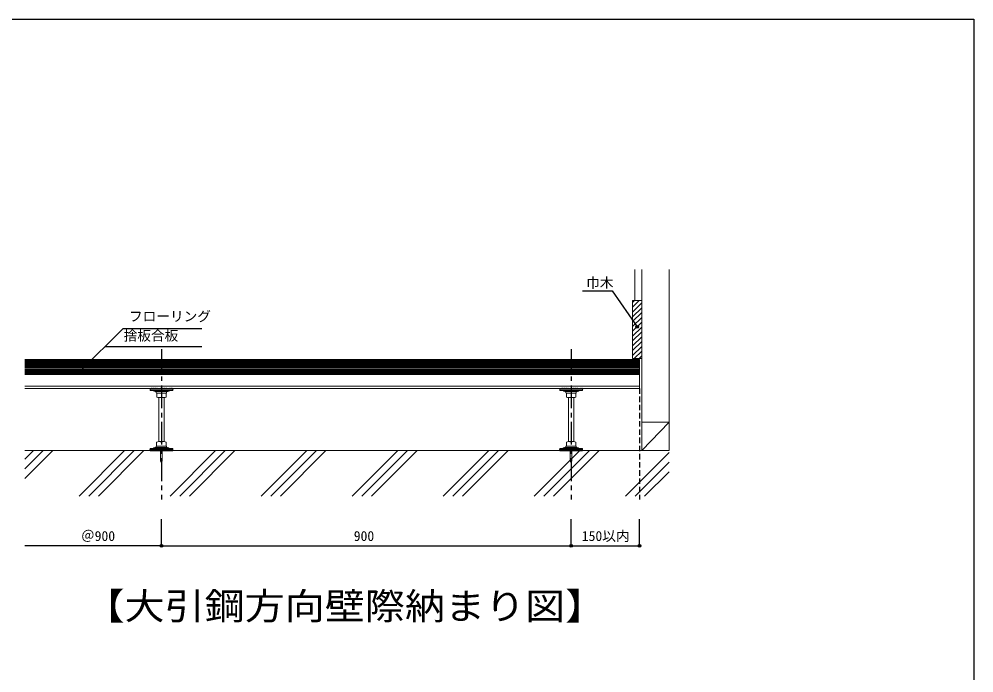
# Model space of a CAD drawing. Units: millimetres, scale not verified. Extents: x -2066 to 2059, y -1474 to 1400.
# Drawn here: x -39 to 2059, y -37 to 1400 of the extents above; entities that cross this region are included whole.
import ezdxf
from ezdxf.enums import TextEntityAlignment as Align

# ---------------------------------------------------------------- set-up
doc = ezdxf.new("R2010")
doc.units = ezdxf.units.MM
doc.header["$LTSCALE"] = 10
doc.header["$PDMODE"] = 32
doc.header["$PDSIZE"] = 6
doc.linetypes.add('CHAIN1', pattern=[8, 5, -1, 1, -1])
doc.linetypes.add('DASHED1', pattern=[1.8, 1.2, -0.6])
for name, color, linetype in [('0-0_中心線', 4, 'CHAIN1'), ('0-2_太線１', 3, 'Continuous'), ('0-4_細線', 4, 'Continuous'), ('0-5_寸法', 4, 'Continuous'), ('0-6_文字', 7, 'Continuous'), ('0-8_隠線', 4, 'DASHED1'), ('F-1_中線', 7, 'Continuous')]:
    doc.layers.add(name, color=color, linetype=linetype)
doc.layers.add('0-1_中線', color=7, linetype='Continuous', lineweight=18)
doc.styles.add('ＭＳ ゴシック', font='')
doc.styles.get('ＭＳ ゴシック').set_extended_font_data('MS Gothic')

msp = doc.modelspace()

# ---------------------------------------------------------------- linework, layer by layer
at = {"layer": '0-0_中心線'}
for p, q in [((273.77, 674.75), (273.77, 344.51)), ((1173.77, 674.75), (1173.77, 344.51))]:
    msp.add_line(p, q, dxfattribs=at)
at = {"layer": '0-1_中線'}
for p, q in [((1313.77, 849.49), (1313.77, 781.39)), ((1328.77, 849.49), (1328.77, 451.76)), ((1388.77, 849.49), (1388.77, 451.76)), ((1308.77, 781.39), (1328.77, 781.39)), ((1308.77, 777.46), (1312.7, 781.39)), ((1308.77, 766.86), (1323.31, 781.39)), ((1308.77, 781.39), (1308.77, 653.76)), ((1323.77, 771.25), (1328.77, 776.25)), ((1308.77, 756.25), (1323.77, 771.25)), ((1308.77, 745.64), (1328.77, 765.64)), ((1308.77, 735.04), (1328.77, 755.04)), ((1308.77, 724.43), (1328.77, 744.43)), ((1308.77, 713.82), (1328.77, 733.82)), ((1308.77, 703.22), (1328.77, 723.22)), ((1308.77, 692.61), (1328.77, 712.61)), ((1308.77, 682), (1328.77, 702)), ((1308.77, 671.4), (1328.77, 691.4)), ((1308.77, 660.79), (1328.77, 680.79)), ((-26.23, 651.76), (1323.77, 651.76)), ((1328.77, 653.76), (1308.77, 653.76)), ((1312.35, 653.76), (1328.77, 670.18)), ((1322.95, 653.76), (1328.77, 659.58)), ((1323.77, 651.76), (1323.77, 588.36)), ((-26.23, 633.76), (1323.77, 633.76)), ((-26.23, 618.76), (1323.77, 618.76)), ((-26.23, 593.36), (1323.77, 593.36)), ((-26.23, 588.36), (1323.77, 588.36)), ((248.84, 584.06), (248.84, 586.36)), ((298.84, 586.36), (248.84, 586.36)), ((298.84, 584.06), (248.84, 584.06)), ((259.84, 581.36), (273.84, 581.36)), ((262.49, 580.86), (262.49, 578.66)), ((262.99, 581.36), (284.69, 581.36)), ((262.99, 578.16), (284.69, 578.16)), ((263.34, 569.09), (263.34, 578.16)), ((267.77, 568.18), (267.77, 471.46)), ((279.09, 568.16), (268.59, 568.16)), ((287.84, 581.36), (273.84, 581.36)), ((273.84, 569.09), (273.84, 578.16)), ((279.77, 568.17), (279.77, 471.44)), ((284.34, 578.16), (284.34, 569.09)), ((285.19, 580.86), (285.19, 578.66)), ((298.84, 586.36), (298.84, 584.06)), ((1148.84, 584.06), (1148.84, 586.36)), ((1198.84, 586.36), (1148.84, 586.36)), ((1198.84, 584.06), (1148.84, 584.06)), ((1159.84, 581.36), (1173.84, 581.36)), ((1162.49, 580.86), (1162.49, 578.66)), ((1162.99, 581.36), (1184.69, 581.36)), ((1162.99, 578.16), (1184.69, 578.16)), ((1163.34, 569.09), (1163.34, 578.16)), ((1167.77, 568.18), (1167.77, 471.46)), ((1179.09, 568.16), (1168.59, 568.16)), ((1187.84, 581.36), (1173.84, 581.36)), ((1173.84, 569.09), (1173.84, 578.16)), ((1179.77, 568.17), (1179.77, 471.44)), ((1184.34, 578.16), (1184.34, 569.09)), ((1185.19, 580.86), (1185.19, 578.66)), ((1198.84, 586.36), (1198.84, 584.06)), ((1328.77, 514.26), (1388.77, 514.26)), ((1328.77, 451.76), (1388.77, 514.26)), ((284.62, 461.46), (262.92, 461.46)), ((263.27, 461.46), (263.27, 470.52)), ((263.77, 461.46), (283.77, 461.46)), ((268.52, 471.46), (279.02, 471.46)), ((284.27, 470.52), (284.27, 461.46)), ((1184.62, 461.46), (1162.92, 461.46)), ((1163.27, 461.46), (1163.27, 470.52)), ((1163.77, 461.46), (1183.77, 461.46)), ((1168.52, 471.46), (1179.02, 471.46)), ((1184.27, 470.52), (1184.27, 461.46)), ((-7.14, 451.76), (-26.23, 432.67)), ((35.29, 451.76), (-26.23, 390.24)), ((14.08, 451.76), (-26.23, 411.46)), ((192.86, 451.76), (92.86, 351.76)), ((214.08, 451.76), (114.08, 351.76)), ((235.29, 451.76), (135.29, 351.76)), ((298.77, 456.06), (248.77, 456.06)), ((248.77, 453.76), (248.77, 456.06)), ((248.77, 453.76), (298.77, 453.76)), ((248.77, 453.76), (298.77, 453.76)), ((259.39, 458.76), (273.39, 458.76)), ((259.39, 458.76), (273.39, 458.76)), ((262.42, 458.76), (262.42, 460.96)), ((269.77, 457.06), (269.77, 456.06)), ((271.92, 455.06), (271.92, 429.06)), ((287.39, 458.76), (273.39, 458.76)), ((287.39, 458.76), (273.39, 458.76)), ((275.62, 455.06), (275.62, 429.06)), ((285.12, 458.76), (285.12, 460.96)), ((392.86, 451.76), (292.86, 351.76)), ((298.77, 453.76), (298.77, 456.06)), ((414.08, 451.76), (314.08, 351.76)), ((435.29, 451.76), (335.29, 351.76)), ((592.86, 451.76), (492.86, 351.76)), ((614.08, 451.76), (514.08, 351.76)), ((635.29, 451.76), (535.29, 351.76)), ((792.86, 451.76), (692.86, 351.76)), ((814.08, 451.76), (714.08, 351.76)), ((835.29, 451.76), (735.29, 351.76)), ((992.86, 451.76), (892.86, 351.76)), ((1014.08, 451.76), (914.08, 351.76)), ((1035.29, 451.76), (935.29, 351.76)), ((1192.86, 451.76), (1092.86, 351.76)), ((1214.08, 451.76), (1114.08, 351.76)), ((1235.29, 451.76), (1135.29, 351.76)), ((1198.77, 456.06), (1148.77, 456.06)), ((1148.77, 453.76), (1148.77, 456.06)), ((1148.77, 453.76), (1198.77, 453.76)), ((1148.77, 453.76), (1198.77, 453.76)), ((1159.39, 458.76), (1173.39, 458.76)), ((1159.39, 458.76), (1173.39, 458.76)), ((1162.42, 458.76), (1162.42, 460.96)), ((1169.77, 457.06), (1169.77, 456.06)), ((1171.92, 455.06), (1171.92, 429.06)), ((1187.39, 458.76), (1173.39, 458.76)), ((1187.39, 458.76), (1173.39, 458.76)), ((1175.62, 455.06), (1175.62, 429.06)), ((1185.12, 458.76), (1185.12, 460.96)), ((1198.77, 453.76), (1198.77, 456.06)), ((1388.77, 447.67), (1292.86, 351.76)), ((273.68, 424.31), (271.92, 429.06)), ((273.87, 424.31), (275.62, 429.06)), ((1173.68, 424.31), (1171.92, 429.06)), ((1173.87, 424.31), (1175.62, 429.06)), ((1388.77, 426.46), (1314.08, 351.76)), ((1388.77, 405.24), (1335.29, 351.76))]:
    msp.add_line(p, q, dxfattribs=at)
for points in [[(-26.23, 451.76), (1328.77, 451.76), (1388.77, 451.76)], [(269.77, 457.06), (277.77, 457.06), (277.77, 456.06), (273.77, 456.06), (269.77, 456.06)], [(1169.77, 457.06), (1177.77, 457.06), (1177.77, 456.06), (1173.77, 456.06), (1169.77, 456.06)]]:
    msp.add_lwpolyline(points, dxfattribs=at)
for centre, radius, start, end in [((259.84, 584.98), 3.62, 194.70476, 270), ((262.99, 580.86), 0.5, 90, 180), ((262.99, 578.66), 0.5, 180, 270), ((268.59, 583.32), 15.16, 249.74384, 290.25616), ((279.09, 583.32), 15.16, 249.74384, 290.25616), ((284.69, 580.86), 0.5, 0, 90), ((284.69, 578.66), 0.5, 270, 0), ((287.84, 584.98), 3.62, 270, 345.29523), ((1159.84, 584.98), 3.62, 194.70476, 270), ((1162.99, 580.86), 0.5, 90, 180), ((1162.99, 578.66), 0.5, 180, 270), ((1168.59, 583.32), 15.16, 249.74384, 290.25616), ((1179.09, 583.32), 15.16, 249.74384, 290.25616), ((1184.69, 580.86), 0.5, 0, 90), ((1184.69, 578.66), 0.5, 270, 0), ((1187.84, 584.98), 3.62, 270, 345.29523), ((262.92, 460.96), 0.5, 90, 180), ((268.52, 456.29), 15.16, 69.74384, 110.25616), ((279.02, 456.29), 15.16, 69.74384, 110.25616), ((284.62, 460.96), 0.5, 0, 90), ((1162.92, 460.96), 0.5, 90, 180), ((1168.52, 456.29), 15.16, 69.74384, 110.25616), ((1179.02, 456.29), 15.16, 69.74384, 110.25616), ((1184.62, 460.96), 0.5, 0, 90), ((259.39, 455.14), 3.62, 90, 165.29524), ((259.39, 455.14), 3.62, 90, 165.29524), ((270.92, 455.06), 1, 0, 90), ((276.62, 455.06), 1, 90, 180), ((287.39, 455.14), 3.62, 14.70477, 90), ((287.39, 455.14), 3.62, 14.70477, 90), ((1159.39, 455.14), 3.62, 90, 165.29524), ((1159.39, 455.14), 3.62, 90, 165.29524), ((1170.92, 455.06), 1, 0, 90), ((1176.62, 455.06), 1, 90, 180), ((1187.39, 455.14), 3.62, 14.70477, 90), ((1187.39, 455.14), 3.62, 14.70477, 90)]:
    msp.add_arc(centre, radius, start, end, dxfattribs=at)
at = {"layer": '0-2_太線１'}
for p, q in [((-26.23, 630.76), (1323.77, 630.76)), ((-26.23, 627.76), (1323.77, 627.76)), ((-26.23, 624.76), (1323.77, 624.76)), ((-26.23, 621.76), (1323.77, 621.76)), ((250.69, 588.36), (248.84, 586.51)), ((249.27, 588.36), (248.84, 587.92)), ((248.84, 588.36), (248.84, 586.36)), ((248.84, 588.36), (298.84, 588.36)), ((252.1, 588.36), (250.1, 586.36)), ((253.52, 588.36), (251.52, 586.36)), ((254.93, 588.36), (252.93, 586.36)), ((256.34, 588.36), (254.34, 586.36)), ((257.76, 588.36), (255.76, 586.36)), ((259.17, 588.36), (257.17, 586.36)), ((260.59, 588.36), (258.59, 586.36)), ((262, 588.36), (260, 586.36)), ((263.41, 588.36), (261.41, 586.36)), ((264.83, 588.36), (262.83, 586.36)), ((266.24, 588.36), (264.24, 586.36)), ((267.66, 588.36), (265.66, 586.36)), ((269.07, 588.36), (267.07, 586.36)), ((270.49, 588.36), (268.49, 586.36)), ((271.9, 588.36), (269.9, 586.36)), ((273.31, 588.36), (271.31, 586.36)), ((274.73, 588.36), (272.73, 586.36)), ((276.14, 588.36), (274.14, 586.36)), ((277.56, 588.36), (275.56, 586.36)), ((278.97, 588.36), (276.97, 586.36)), ((280.39, 588.36), (278.39, 586.36)), ((281.8, 588.36), (279.8, 586.36)), ((283.21, 588.36), (281.21, 586.36)), ((284.63, 588.36), (282.63, 586.36)), ((286.04, 588.36), (284.04, 586.36)), ((287.46, 588.36), (285.46, 586.36)), ((288.87, 588.36), (286.87, 586.36)), ((290.28, 588.36), (288.28, 586.36)), ((291.7, 588.36), (289.7, 586.36)), ((293.11, 588.36), (291.11, 586.36)), ((294.53, 588.36), (292.53, 586.36)), ((295.94, 588.36), (293.94, 586.36)), ((297.36, 588.36), (295.36, 586.36)), ((298.77, 588.36), (296.77, 586.36)), ((298.84, 588.36), (298.84, 586.36)), ((1150.69, 588.36), (1148.84, 586.51)), ((1149.27, 588.36), (1148.84, 587.92)), ((1148.84, 588.36), (1148.84, 586.36)), ((1148.84, 588.36), (1198.84, 588.36)), ((1152.1, 588.36), (1150.1, 586.36)), ((1153.52, 588.36), (1151.52, 586.36)), ((1154.93, 588.36), (1152.93, 586.36)), ((1156.34, 588.36), (1154.34, 586.36)), ((1157.76, 588.36), (1155.76, 586.36)), ((1159.17, 588.36), (1157.17, 586.36)), ((1160.59, 588.36), (1158.59, 586.36)), ((1162, 588.36), (1160, 586.36)), ((1163.41, 588.36), (1161.41, 586.36)), ((1164.83, 588.36), (1162.83, 586.36)), ((1166.24, 588.36), (1164.24, 586.36)), ((1167.66, 588.36), (1165.66, 586.36)), ((1169.07, 588.36), (1167.07, 586.36)), ((1170.49, 588.36), (1168.49, 586.36)), ((1171.9, 588.36), (1169.9, 586.36)), ((1173.31, 588.36), (1171.31, 586.36)), ((1174.73, 588.36), (1172.73, 586.36)), ((1176.14, 588.36), (1174.14, 586.36)), ((1177.56, 588.36), (1175.56, 586.36)), ((1178.97, 588.36), (1176.97, 586.36)), ((1180.39, 588.36), (1178.39, 586.36)), ((1181.8, 588.36), (1179.8, 586.36)), ((1183.21, 588.36), (1181.21, 586.36)), ((1184.63, 588.36), (1182.63, 586.36)), ((1186.04, 588.36), (1184.04, 586.36)), ((1187.46, 588.36), (1185.46, 586.36)), ((1188.87, 588.36), (1186.87, 586.36)), ((1190.28, 588.36), (1188.28, 586.36)), ((1191.7, 588.36), (1189.7, 586.36)), ((1193.11, 588.36), (1191.11, 586.36)), ((1194.53, 588.36), (1192.53, 586.36)), ((1195.94, 588.36), (1193.94, 586.36)), ((1197.36, 588.36), (1195.36, 586.36)), ((1198.77, 588.36), (1196.77, 586.36)), ((1198.84, 588.36), (1198.84, 586.36)), ((298.84, 587.01), (298.18, 586.36)), ((1198.84, 587.01), (1198.18, 586.36)), ((248.77, 451.76), (248.77, 453.76)), ((248.77, 453.76), (298.77, 453.76)), ((249.79, 451.76), (248.77, 452.77)), ((249.79, 451.76), (248.77, 452.77)), ((248.77, 451.76), (255.06, 451.76)), ((248.77, 451.76), (255.06, 451.76)), ((248.77, 451.76), (255.06, 451.76)), ((248.77, 451.76), (255.06, 451.76)), ((248.77, 451.76), (298.77, 451.76)), ((248.77, 451.76), (298.77, 451.76)), ((251.2, 451.76), (249.2, 453.76)), ((251.2, 451.76), (249.2, 453.76)), ((252.62, 451.76), (250.62, 453.76)), ((252.62, 451.76), (250.62, 453.76)), ((254.03, 451.76), (252.03, 453.76)), ((254.03, 451.76), (252.03, 453.76)), ((255.44, 451.76), (253.44, 453.76)), ((255.44, 451.76), (253.44, 453.76)), ((256.86, 451.76), (254.86, 453.76)), ((256.86, 451.76), (254.86, 453.76)), ((258.27, 451.76), (256.27, 453.76)), ((258.27, 451.76), (256.27, 453.76)), ((259.69, 451.76), (257.69, 453.76)), ((259.69, 451.76), (257.69, 453.76)), ((261.1, 451.76), (259.1, 453.76)), ((261.1, 451.76), (259.1, 453.76)), ((262.52, 451.76), (260.52, 453.76)), ((262.52, 451.76), (260.52, 453.76)), ((263.93, 451.76), (261.93, 453.76)), ((263.93, 451.76), (261.93, 453.76)), ((265.34, 451.76), (263.34, 453.76)), ((265.34, 451.76), (263.34, 453.76)), ((266.76, 451.76), (264.76, 453.76)), ((266.76, 451.76), (264.76, 453.76)), ((268.17, 451.76), (266.17, 453.76)), ((268.17, 451.76), (266.17, 453.76)), ((269.59, 451.76), (267.59, 453.76)), ((269.59, 451.76), (267.59, 453.76)), ((271, 451.76), (269, 453.76)), ((271, 451.76), (269, 453.76)), ((272.42, 451.76), (270.42, 453.76)), ((272.42, 451.76), (270.42, 453.76)), ((273.83, 451.76), (271.83, 453.76)), ((273.83, 451.76), (271.83, 453.76)), ((275.24, 451.76), (273.24, 453.76)), ((275.24, 451.76), (273.24, 453.76)), ((276.66, 451.76), (274.66, 453.76)), ((276.66, 451.76), (274.66, 453.76)), ((278.07, 451.76), (276.07, 453.76)), ((278.07, 451.76), (276.07, 453.76)), ((279.49, 451.76), (277.49, 453.76)), ((279.49, 451.76), (277.49, 453.76)), ((280.9, 451.76), (278.9, 453.76)), ((280.9, 451.76), (278.9, 453.76)), ((282.31, 451.76), (280.31, 453.76)), ((282.31, 451.76), (280.31, 453.76)), ((283.73, 451.76), (281.73, 453.76)), ((283.73, 451.76), (281.73, 453.76)), ((285.14, 451.76), (283.14, 453.76)), ((285.14, 451.76), (283.14, 453.76)), ((286.56, 451.76), (284.56, 453.76)), ((286.56, 451.76), (284.56, 453.76)), ((287.97, 451.76), (285.97, 453.76)), ((287.97, 451.76), (285.97, 453.76)), ((289.39, 451.76), (287.39, 453.76)), ((289.39, 451.76), (287.39, 453.76)), ((290.8, 451.76), (288.8, 453.76)), ((290.8, 451.76), (288.8, 453.76)), ((292.21, 451.76), (290.21, 453.76)), ((292.21, 451.76), (290.21, 453.76)), ((293.63, 451.76), (291.63, 453.76)), ((293.63, 451.76), (291.63, 453.76)), ((298.77, 451.76), (291.72, 451.76)), ((298.77, 451.76), (291.72, 451.76)), ((295.04, 451.76), (293.04, 453.76)), ((295.04, 451.76), (293.04, 453.76)), ((296.46, 451.76), (294.46, 453.76)), ((296.46, 451.76), (294.46, 453.76)), ((297.87, 451.76), (295.87, 453.76)), ((297.87, 451.76), (295.87, 453.76)), ((298.77, 452.27), (297.29, 453.76)), ((298.77, 452.27), (297.29, 453.76)), ((298.77, 453.68), (298.7, 453.76)), ((298.77, 453.68), (298.7, 453.76)), ((298.77, 451.76), (298.77, 453.76)), ((1148.77, 451.76), (1148.77, 453.76)), ((1148.77, 453.76), (1198.77, 453.76)), ((1149.79, 451.76), (1148.77, 452.77)), ((1149.79, 451.76), (1148.77, 452.77)), ((1148.77, 451.76), (1155.06, 451.76)), ((1148.77, 451.76), (1155.06, 451.76)), ((1148.77, 451.76), (1155.06, 451.76)), ((1148.77, 451.76), (1155.06, 451.76)), ((1148.77, 451.76), (1198.77, 451.76)), ((1148.77, 451.76), (1198.77, 451.76)), ((1151.2, 451.76), (1149.2, 453.76)), ((1151.2, 451.76), (1149.2, 453.76)), ((1152.62, 451.76), (1150.62, 453.76)), ((1152.62, 451.76), (1150.62, 453.76)), ((1154.03, 451.76), (1152.03, 453.76)), ((1154.03, 451.76), (1152.03, 453.76)), ((1155.44, 451.76), (1153.44, 453.76)), ((1155.44, 451.76), (1153.44, 453.76)), ((1156.86, 451.76), (1154.86, 453.76)), ((1156.86, 451.76), (1154.86, 453.76)), ((1158.27, 451.76), (1156.27, 453.76)), ((1158.27, 451.76), (1156.27, 453.76)), ((1159.69, 451.76), (1157.69, 453.76)), ((1159.69, 451.76), (1157.69, 453.76)), ((1161.1, 451.76), (1159.1, 453.76)), ((1161.1, 451.76), (1159.1, 453.76)), ((1162.52, 451.76), (1160.52, 453.76)), ((1162.52, 451.76), (1160.52, 453.76)), ((1163.93, 451.76), (1161.93, 453.76)), ((1163.93, 451.76), (1161.93, 453.76)), ((1165.34, 451.76), (1163.34, 453.76)), ((1165.34, 451.76), (1163.34, 453.76)), ((1166.76, 451.76), (1164.76, 453.76)), ((1166.76, 451.76), (1164.76, 453.76)), ((1168.17, 451.76), (1166.17, 453.76)), ((1168.17, 451.76), (1166.17, 453.76)), ((1169.59, 451.76), (1167.59, 453.76)), ((1169.59, 451.76), (1167.59, 453.76)), ((1171, 451.76), (1169, 453.76)), ((1171, 451.76), (1169, 453.76)), ((1172.42, 451.76), (1170.42, 453.76)), ((1172.42, 451.76), (1170.42, 453.76)), ((1173.83, 451.76), (1171.83, 453.76)), ((1173.83, 451.76), (1171.83, 453.76)), ((1175.24, 451.76), (1173.24, 453.76)), ((1175.24, 451.76), (1173.24, 453.76)), ((1176.66, 451.76), (1174.66, 453.76)), ((1176.66, 451.76), (1174.66, 453.76)), ((1178.07, 451.76), (1176.07, 453.76)), ((1178.07, 451.76), (1176.07, 453.76)), ((1179.49, 451.76), (1177.49, 453.76)), ((1179.49, 451.76), (1177.49, 453.76)), ((1180.9, 451.76), (1178.9, 453.76)), ((1180.9, 451.76), (1178.9, 453.76)), ((1182.31, 451.76), (1180.31, 453.76)), ((1182.31, 451.76), (1180.31, 453.76)), ((1183.73, 451.76), (1181.73, 453.76)), ((1183.73, 451.76), (1181.73, 453.76)), ((1185.14, 451.76), (1183.14, 453.76)), ((1185.14, 451.76), (1183.14, 453.76)), ((1186.56, 451.76), (1184.56, 453.76)), ((1186.56, 451.76), (1184.56, 453.76)), ((1187.97, 451.76), (1185.97, 453.76)), ((1187.97, 451.76), (1185.97, 453.76)), ((1189.39, 451.76), (1187.39, 453.76)), ((1189.39, 451.76), (1187.39, 453.76)), ((1190.8, 451.76), (1188.8, 453.76)), ((1190.8, 451.76), (1188.8, 453.76)), ((1192.21, 451.76), (1190.21, 453.76)), ((1192.21, 451.76), (1190.21, 453.76)), ((1193.63, 451.76), (1191.63, 453.76)), ((1193.63, 451.76), (1191.63, 453.76)), ((1198.77, 451.76), (1191.72, 451.76)), ((1198.77, 451.76), (1191.72, 451.76)), ((1195.04, 451.76), (1193.04, 453.76)), ((1195.04, 451.76), (1193.04, 453.76)), ((1196.46, 451.76), (1194.46, 453.76)), ((1196.46, 451.76), (1194.46, 453.76)), ((1197.87, 451.76), (1195.87, 453.76)), ((1197.87, 451.76), (1195.87, 453.76)), ((1198.77, 452.27), (1197.29, 453.76)), ((1198.77, 452.27), (1197.29, 453.76)), ((1198.77, 453.68), (1198.7, 453.76)), ((1198.77, 453.68), (1198.7, 453.76)), ((1198.77, 451.76), (1198.77, 453.76))]:
    msp.add_line(p, q, dxfattribs=at)
for points in [[(298.77, 451.76), (291.72, 451.76), (298.77, 451.76)], [(298.77, 451.76), (291.72, 451.76), (298.77, 451.76)], [(1198.77, 451.76), (1191.72, 451.76), (1198.77, 451.76)], [(1198.77, 451.76), (1191.72, 451.76), (1198.77, 451.76)]]:
    msp.add_lwpolyline(points, dxfattribs=at)
at = {"layer": '0-4_細線'}
for p, q in [((-26.23, 649.76), (1323.77, 649.76)), ((-26.23, 647.76), (1323.77, 647.76)), ((-26.23, 645.76), (1323.77, 645.76)), ((-26.23, 643.76), (1323.77, 643.76)), ((-26.23, 641.76), (1323.77, 641.76)), ((-26.23, 639.76), (1323.77, 639.76)), ((-26.23, 637.76), (1323.77, 637.76)), ((-26.23, 635.76), (1323.77, 635.76))]:
    msp.add_line(p, q, dxfattribs=at)
at = {"layer": '0-5_寸法'}
for p, q in [((273.77, 242.4), (273.77, 301.14)), ((1173.77, 242.4), (1173.77, 301.14)), ((1323.77, 242.4), (1323.77, 301.14)), ((273.77, 242.4), (-26.23, 242.4)), ((273.77, 242.4), (1173.77, 242.4)), ((1173.77, 242.4), (1323.77, 242.4))]:
    msp.add_line(p, q, dxfattribs=at)
at = {"layer": '0-5_寸法', "color": 7}
for p in [(273.77, 242.4), (1173.77, 242.4), (1323.77, 242.4)]:
    msp.add_point(p, dxfattribs=at)
at = {"layer": '0-6_文字'}
for p, q in [((189.41, 720.16), (95.5, 626.26)), ((189.41, 720.16), (362.59, 720.16)), ((149.41, 680.16), (362.59, 680.16))]:
    msp.add_line(p, q, dxfattribs=at)
msp.add_lwpolyline([(1198.82, 802.44), (1263.87, 802.44), (1318.77, 723.82)], dxfattribs=at)
for p in [(1318.77, 723.82), (95.5, 626.26), (112, 642.76)]:
    msp.add_point(p, dxfattribs=at)
at = {"layer": '0-8_隠線'}
msp.add_line((1323.77, 588.36), (1323.77, 344.51), dxfattribs=at)
at = {"layer": 'F-1_中線'}
for p, q in [((-2066.45, 1399.98), (2058.55, 1399.98)), ((2058.55, 1399.98), (2058.55, -1450.02))]:
    msp.add_line(p, q, dxfattribs=at)

# ---------------------------------------------------------------- texts
at = {"layer": '0-5_寸法', "color": 7, "style": 'ＭＳ ゴシック'}
for s, p in [('＠900', (97.12, 246.4)), ('900', (696.29, 246.4)), ('150以内', (1197.23, 246.4))]:
    msp.add_text(s, height=21.99, dxfattribs=at).set_placement(p, align=Align.BOTTOM_LEFT)
at = {"layer": '0-6_文字', "style": 'ＭＳ ゴシック'}
for s, p in [('巾木', (1206.78, 803)), ('フローリング', (202.58, 729.23)), ('捨板合板', (190.77, 686.75))]:
    msp.add_text(s, height=21.99, dxfattribs=at).set_placement(p, align=Align.BOTTOM_LEFT)
at = {"layer": '0-6_文字', "style": 'ＭＳ ゴシック', "width": 1.1}
msp.add_text('【大引鋼方向壁際納まり図】', height=58.65, dxfattribs=at).set_placement((104.73, 62.98), align=Align.BOTTOM_LEFT)

doc.saveas('drawing.dxf')
